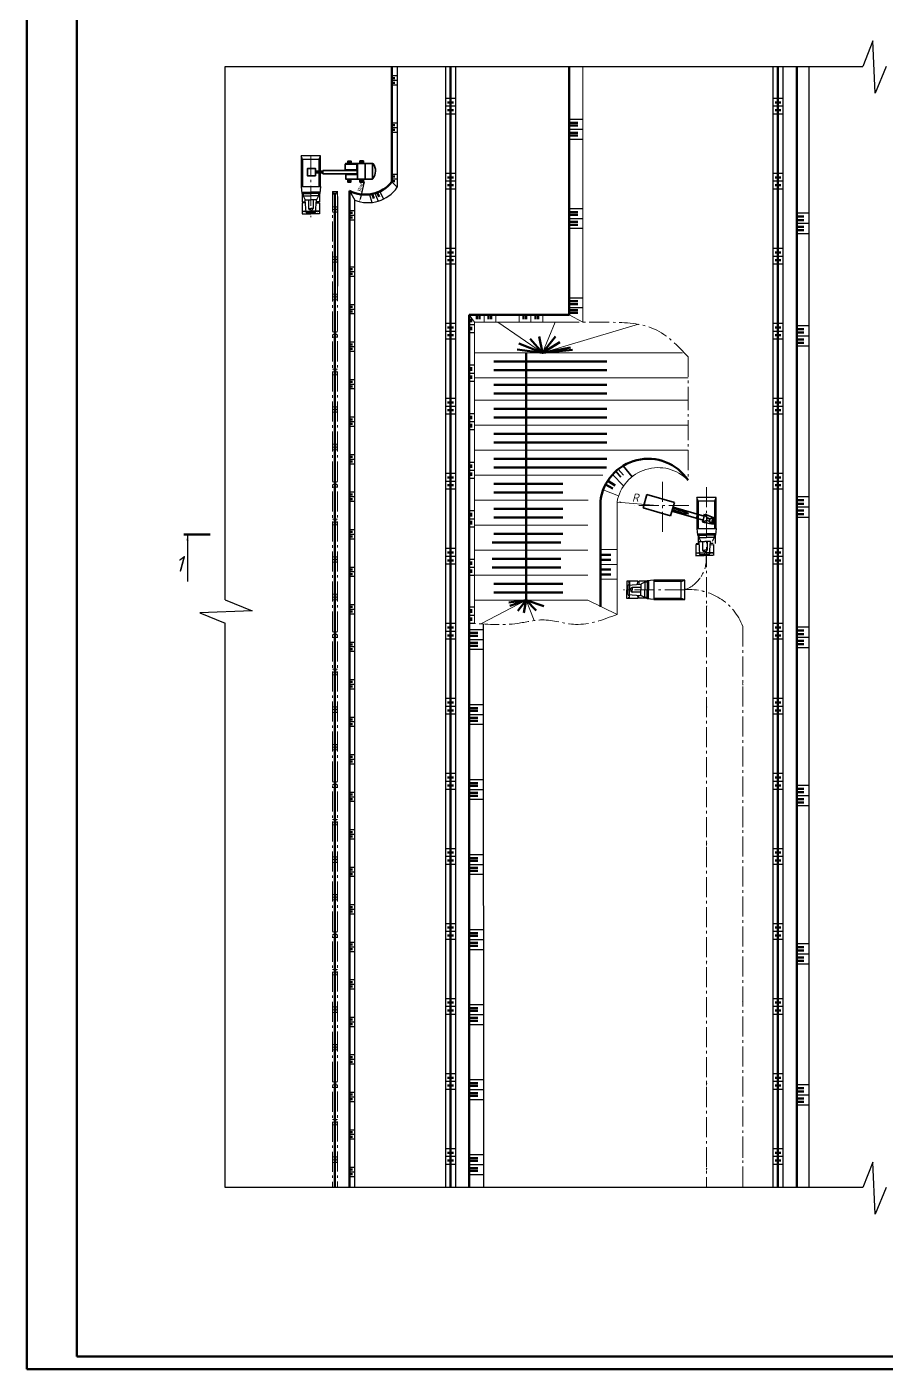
# Model space of a CAD drawing. Header units: millimetres. Extents: x 1555 to 5750, y -1109 to 1444.
# Drawn here: x 3302 to 3645, y -1109 to -572 of the extents above; entities that cross this region are included whole.
import ezdxf

# ---------------------------------------------------------------- set-up
doc = ezdxf.new("R2010")
doc.units = ezdxf.units.MM
doc.linetypes.add('gost6', pattern=[12, 8, -1.5, 1, -1.5])
doc.styles.add('GOST', font='GOST.shx', dxfattribs={"oblique": 15})
doc.dimstyles.new('ISO-25', dxfattribs={"dimtxt": 2.5, "dimasz": 2.5, "dimexe": 1.25, "dimexo": 0.625, "dimtad": 1, "dimtxsty": 'Standard', "dimcen": 2.5, "dimadec": 0, "dimazin": 0, "dimtfac": 1, "dimtmove": 0, "dimatfit": 3, "dimfxl": 1, "dimarcsym": 0})

# ---------------------------------------------------------------- blocks, each defined once
blk = doc.blocks.new('*D86')
at = {"color": 0, "lineweight": -2, "transparency": 16777216}
blk.add_line((3436.71, -634.27), (3435.04, -641.15), dxfattribs=at)
at = {"color": 0, "lineweight": 25, "transparency": 16777216}
blk.add_solid([(3434.88, -641.11), (3435.2, -641.19), (3434.8, -642.13)], dxfattribs=at)
at = {"layer": 'Defpoints', "color": 0, "lineweight": 25, "transparency": 16777216}
for p in [(3438.18, -628.25), (3434.8, -642.13)]:
    blk.add_point(p, dxfattribs=at)
at = {"color": 0, "transparency": 16777216, "insert": (3435.31, -636.12), "char_height": 1.6, "attachment_point": 5, "rotation": 76.3265}
blk.add_mtext('Rче', dxfattribs=at)

msp = doc.modelspace()

# ---------------------------------------------------------------- linework, layer by layer
at = {"color": 0}
for p, q in [((3301.8111, -267.9839), (3301.8111, -1108.9839)), ((3640.1756, -577.833), (3636.1134, -588.0403)), ((3641.0631, -598.7146), (3640.1756, -577.833)), ((3381.1799, -588.0403), (3636.1134, -588.0403)), ((3381.1799, -801.3494), (3381.1799, -588.0403)), ((3645.4423, -588.0403), (3641.0631, -598.7146)), ((3518.6158, -609.1869), (3524.1556, -609.1869)), ((3518.6158, -613.1454), (3524.1556, -613.1454)), ((3518.6158, -617.1039), (3524.1556, -617.1039)), ((3412.0543, -625.2928), (3411.5464, -623.8461)), ((3418.657, -625.2928), (3419.2039, -623.8461)), ((3411.5464, -636.1231), (3411.7982, -638.9034)), ((3411.7457, -638.3234), (3415.3752, -638.3234)), ((3419.0047, -638.3234), (3415.3752, -638.3234)), ((3419.2039, -636.1231), (3418.9522, -638.9034)), ((3411.7982, -638.9034), (3415.3752, -638.9034)), ((3411.8614, -642.6405), (3411.8614, -646.9372)), ((3413.192, -642.6652), (3411.8614, -642.6405)), ((3411.968, -638.9034), (3411.968, -642.1691)), ((3411.968, -642.1691), (3413.1569, -642.1691)), ((3412.3169, -638.9034), (3412.3169, -639.7723)), ((3412.3169, -639.7723), (3415.3752, -639.7723)), ((3412.3169, -639.7723), (3413.0995, -641.3576)), ((3413.4656, -646.5312), (3413.0995, -641.3576)), ((3413.0995, -641.3576), (3415.3752, -641.3576)), ((3414.4426, -641.3576), (3414.4426, -644.8303)), ((3418.9522, -638.9034), (3415.3752, -638.9034)), ((3418.4335, -639.7723), (3415.3752, -639.7723)), ((3417.6509, -641.3576), (3415.3752, -641.3576)), ((3416.3078, -641.3576), (3416.3078, -644.8303)), ((3417.2848, -646.5312), (3417.6509, -641.3576)), ((3417.5584, -642.6652), (3418.889, -642.6405)), ((3418.7824, -642.1691), (3417.5935, -642.1691)), ((3418.4335, -639.7723), (3417.6509, -641.3576)), ((3418.4335, -638.9034), (3418.4335, -639.7723)), ((3418.7824, -638.9034), (3418.7824, -642.1691)), ((3418.889, -642.6405), (3418.889, -646.9372)), ((3411.8612, -645.9634), (3413.4228, -645.9634)), ((3411.8614, -646.9372), (3415.3752, -646.9372)), ((3413.4228, -645.9634), (3415.3752, -645.9634)), ((3413.4656, -646.5312), (3415.3752, -646.5312)), ((3414.4426, -644.8303), (3415.3752, -644.8303)), ((3415.3752, -645.3344), (3414.8287, -645.3344)), ((3416.3078, -644.8303), (3415.3752, -644.8303)), ((3415.3752, -645.3344), (3415.9216, -645.3344)), ((3417.3276, -645.9634), (3415.3752, -645.9634)), ((3417.2848, -646.5312), (3415.3752, -646.5312)), ((3418.889, -646.9372), (3415.3752, -646.9372)), ((3418.8892, -645.9634), (3417.3276, -645.9634)), ((3518.6158, -644.8622), (3524.1556, -644.8622)), ((3518.6158, -648.8207), (3524.1556, -648.8207)), ((3518.6158, -652.7792), (3524.1556, -652.7792)), ((3518.6158, -680.5375), (3524.1556, -680.5375)), ((3518.6158, -684.496), (3524.1556, -684.496)), ((3478.6979, -691.2591), (3480.7512, -691.2591)), ((3478.6979, -694.4859), (3480.7512, -694.4859)), ((3478.6979, -707.4416), (3480.7512, -707.4416)), ((3478.6965, -710.6684), (3480.7498, -710.6684)), ((3478.6965, -713.8952), (3480.7498, -713.8952)), ((3478.6965, -726.8508), (3480.7498, -726.8508)), ((3478.6965, -730.0776), (3480.7498, -730.0776)), ((3478.6965, -733.3044), (3480.7498, -733.3044)), ((3478.6965, -746.2601), (3480.7498, -746.2601)), ((3478.6965, -749.4869), (3480.7498, -749.4869)), ((3478.6965, -752.7137), (3480.7498, -752.7137)), ((3570.2883, -761.9334), (3569.7804, -760.4867)), ((3576.8909, -761.9334), (3577.4379, -760.4867)), ((3478.6965, -765.6693), (3480.7498, -765.6693)), ((3478.6965, -768.8961), (3480.7498, -768.8961)), ((3478.6965, -772.1229), (3480.7498, -772.1229)), ((3569.7804, -772.7638), (3570.0322, -775.544)), ((3577.4379, -772.7638), (3577.1861, -775.544)), ((3569.9797, -774.964), (3573.6092, -774.964)), ((3570.0322, -775.544), (3573.6092, -775.544)), ((3570.202, -775.544), (3570.202, -778.8097)), ((3570.5509, -775.544), (3570.5509, -776.4129)), ((3570.5509, -776.4129), (3573.6092, -776.4129)), ((3570.5509, -776.4129), (3571.3335, -777.9982)), ((3570.9942, -783.1718), (3570.6281, -777.9982)), ((3570.6281, -777.9982), (3572.9038, -777.9982)), ((3571.9712, -777.9982), (3571.9712, -781.4709)), ((3575.1795, -777.9982), (3572.9038, -777.9982)), ((3577.2387, -774.964), (3573.6092, -774.964)), ((3577.1861, -775.544), (3573.6092, -775.544)), ((3576.6675, -776.4129), (3573.6092, -776.4129)), ((3573.8364, -777.9982), (3573.8364, -781.4709)), ((3574.8134, -783.1718), (3575.1795, -777.9982)), ((3576.6675, -776.4129), (3575.8848, -777.9982)), ((3576.6675, -775.544), (3576.6675, -776.4129)), ((3577.0163, -775.544), (3577.0163, -778.8097)), ((3569.1516, -783.5778), (3572.6654, -783.5778)), ((3569.3898, -782.604), (3570.9514, -782.604)), ((3569.39, -779.2811), (3569.39, -783.5778)), ((3570.7206, -779.3058), (3569.39, -779.2811)), ((3569.4966, -778.8097), (3570.6855, -778.8097)), ((3570.7558, -783.1718), (3572.6654, -783.1718)), ((3570.9514, -782.604), (3572.9038, -782.604)), ((3571.9712, -781.4709), (3572.9038, -781.4709)), ((3572.9038, -781.975), (3572.3573, -781.975)), ((3574.575, -783.1718), (3572.6654, -783.1718)), ((3576.1792, -783.5778), (3572.6654, -783.5778)), ((3573.8364, -781.4709), (3572.9038, -781.4709)), ((3572.9038, -781.975), (3573.4503, -781.975)), ((3574.8562, -782.604), (3572.9038, -782.604)), ((3576.4178, -782.604), (3574.8562, -782.604)), ((3575.087, -779.3058), (3576.4176, -779.2811)), ((3576.311, -778.8097), (3575.1221, -778.8097)), ((3576.4176, -779.2811), (3576.4176, -783.5778)), ((3478.6965, -785.0786), (3480.7498, -785.0786)), ((3478.6965, -788.3054), (3480.7498, -788.3054)), ((3478.6965, -791.5322), (3480.7498, -791.5322)), ((3541.7807, -793.8287), (3541.7807, -797.3424)), ((3546.0774, -793.8287), (3541.7807, -793.8287)), ((3542.7545, -793.8285), (3542.7545, -795.39)), ((3546.0527, -795.1593), (3546.0774, -793.8287)), ((3546.5487, -793.9353), (3546.5487, -795.1242)), ((3549.8145, -793.9353), (3546.5487, -793.9353)), ((3548.9456, -794.2841), (3547.3603, -795.0668)), ((3548.9456, -794.2841), (3548.9456, -797.3424)), ((3549.8145, -794.2841), (3548.9456, -794.2841)), ((3552.5947, -793.5137), (3549.8145, -793.7655)), ((3549.8145, -793.7655), (3549.8145, -797.3424)), ((3550.3944, -793.7129), (3550.3944, -797.3424)), ((3563.4251, -794.0216), (3564.8717, -793.5137)), ((3541.7807, -800.8562), (3541.7807, -797.3424)), ((3542.1866, -795.4328), (3547.3603, -795.0668)), ((3542.1866, -795.4328), (3542.1866, -797.3424)), ((3542.1866, -799.252), (3542.1866, -797.3424)), ((3542.1866, -799.252), (3547.3603, -799.6181)), ((3542.7545, -795.39), (3542.7545, -797.3424)), ((3542.7545, -799.2949), (3542.7545, -797.3424)), ((3542.7545, -800.8564), (3542.7545, -799.2949)), ((3543.3834, -797.3424), (3543.3834, -796.796)), ((3543.3834, -797.3424), (3543.3834, -797.8889)), ((3543.8875, -796.4098), (3543.8875, -797.3424)), ((3547.3603, -796.4098), (3543.8875, -796.4098)), ((3543.8875, -798.275), (3543.8875, -797.3424)), ((3547.3603, -798.275), (3543.8875, -798.275)), ((3546.0527, -799.5256), (3546.0774, -800.8562)), ((3546.5487, -800.7496), (3546.5487, -799.5607)), ((3547.3603, -795.0668), (3547.3603, -797.3424)), ((3547.3603, -799.6181), (3547.3603, -797.3424)), ((3548.9456, -800.4007), (3547.3603, -799.6181)), ((3548.9456, -800.4007), (3548.9456, -797.3424)), ((3549.8145, -800.9194), (3549.8145, -797.3424)), ((3550.3944, -800.9719), (3550.3944, -797.3424)), ((3381.1799, -801.3494), (3391.8542, -805.7286)), ((3478.6965, -804.1966), (3480.7498, -804.1966)), ((3546.0774, -800.8562), (3541.7807, -800.8562)), ((3549.8145, -800.7496), (3546.5487, -800.7496)), ((3549.8145, -800.4007), (3548.9456, -800.4007)), ((3552.5947, -801.1712), (3549.8145, -800.9194)), ((3563.4251, -800.6242), (3564.8717, -801.1712)), ((3391.8542, -805.7286), (3370.9726, -806.6161)), ((3370.9726, -806.6161), (3381.1799, -810.6783)), ((3478.6965, -807.4234), (3480.7498, -807.4234)), ((3381.1799, -1036.3567), (3381.1799, -810.6783)), ((3478.6965, -810.6501), (3480.7498, -810.6501)), ((3478.6965, -813.193), (3484.2363, -813.193)), ((3478.6663, -821.11), (3484.2061, -821.11)), ((3478.6814, -817.1515), (3484.2212, -817.1515)), ((3478.6814, -847.1515), (3484.2212, -847.1515)), ((3478.6965, -843.193), (3484.2363, -843.193)), ((3478.6663, -851.11), (3484.2061, -851.11)), ((3478.6965, -873.193), (3484.2363, -873.193)), ((3478.6814, -877.1515), (3484.2212, -877.1515)), ((3478.6663, -881.11), (3484.2061, -881.11)), ((3478.6965, -903.193), (3484.2363, -903.193)), ((3478.6663, -911.11), (3484.2061, -911.11)), ((3478.6814, -907.1515), (3484.2212, -907.1515)), ((3478.6965, -933.193), (3484.2363, -933.193)), ((3478.6814, -937.1515), (3484.2212, -937.1515)), ((3478.6663, -941.11), (3484.2061, -941.11)), ((3478.6965, -963.193), (3484.2363, -963.193)), ((3478.6663, -971.11), (3484.2061, -971.11)), ((3478.6814, -967.1515), (3484.2212, -967.1515)), ((3478.6814, -997.1515), (3484.2212, -997.1515)), ((3478.6965, -993.193), (3484.2363, -993.193)), ((3478.6663, -1001.11), (3484.2061, -1001.11)), ((3478.6965, -1023.193), (3484.2363, -1023.193)), ((3478.6814, -1027.1515), (3484.2212, -1027.1515)), ((3640.1756, -1026.1493), (3636.1134, -1036.3567)), ((3641.0631, -1047.0309), (3640.1756, -1026.1493)), ((3478.6663, -1031.11), (3484.2061, -1031.11)), ((3636.1134, -1036.3567), (3381.1799, -1036.3567)), ((3645.4423, -1036.3567), (3641.0631, -1047.0309)), ((3301.8111, -1108.9839), (3895.8111, -1108.9839))]:
    msp.add_line(p, q, dxfattribs=at)
at = {"color": 1, "lineweight": 50}
for p, q in [((3301.8111, -1108.9839), (3301.8111, -267.9839)), ((3895.8111, -1108.9839), (3301.8111, -1108.9839))]:
    msp.add_line(p, q, dxfattribs=at)
at = {"lineweight": 80}
for p, q in [((3321.8111, -1103.9839), (3321.8111, -272.9839)), ((3890.8111, -1103.9839), (3321.8111, -1103.9839))]:
    msp.add_line(p, q, dxfattribs=at)
at = {"color": 0, "lineweight": 60}
for p, q in [((3447.7971, -588.0403), (3447.7971, -634.1674)), ((3471.2366, -588.0403), (3471.2366, -1036.3567)), ((3518.6158, -588.0403), (3518.6158, -687.3527)), ((3602.1842, -588.0403), (3602.1842, -1036.3567)), ((3609.7694, -588.0403), (3609.7694, -1036.3567)), ((3449.0019, -592.7109), (3447.7971, -592.7109)), ((3449.0019, -594.5529), (3447.7971, -594.5529)), ((3470.081, -602.4281), (3472.3921, -602.4281)), ((3470.081, -605.5647), (3472.3921, -605.5647)), ((3601.0287, -602.4281), (3603.3397, -602.4281)), ((3601.0287, -605.5647), (3603.3397, -605.5647)), ((3449.0019, -611.6086), (3447.7971, -611.6086)), ((3518.6158, -610.5998), (3522.135, -610.5998)), ((3518.6158, -611.7325), (3522.135, -611.7325)), ((3449.0019, -613.4506), (3447.7971, -613.4506)), ((3518.6158, -614.5583), (3522.135, -614.5583)), ((3518.6158, -615.6909), (3522.135, -615.6909)), ((3449.0019, -632.0778), (3447.7971, -632.0778)), ((3470.081, -632.4281), (3472.3921, -632.4281)), ((3601.0287, -632.4281), (3603.3397, -632.4281)), ((3425.0164, -639.8911), (3425.0164, -638.6393)), ((3430.8292, -1036.3567), (3430.8292, -637.7789)), ((3441.9437, -638.4626), (3442.7071, -640.2626)), ((3449.0019, -633.8945), (3447.7971, -633.8945)), ((3470.081, -635.5647), (3472.3921, -635.5647)), ((3601.0287, -635.5647), (3603.3397, -635.5647)), ((3425.0164, -639.8911), (3425.0164, -1036.3567)), ((3439.9667, -639.0436), (3440.5372, -640.9325)), ((3425.5164, -644.7467), (3424.5164, -644.7467)), ((3425.5164, -645.8554), (3424.5164, -645.8554)), ((3432.034, -646.6334), (3430.8292, -646.6334)), ((3432.034, -648.4754), (3430.8292, -648.4754)), ((3518.6158, -646.2751), (3522.135, -646.2751)), ((3518.6158, -647.4078), (3522.135, -647.4078)), ((3609.7694, -648.1122), (3612.5827, -648.1122)), ((3518.6158, -650.2336), (3522.135, -650.2336)), ((3518.6158, -651.3663), (3522.135, -651.3663)), ((3609.7694, -649.4866), (3612.5827, -649.4866)), ((3609.7694, -652.2074), (3612.5827, -652.2074)), ((3609.7694, -653.5818), (3612.5827, -653.5818)), ((3425.5164, -664.7043), (3424.5164, -664.7043)), ((3470.081, -662.4281), (3472.3921, -662.4281)), ((3470.081, -665.5647), (3472.3921, -665.5647)), ((3601.0287, -662.4281), (3603.3397, -662.4281)), ((3601.0287, -665.5647), (3603.3397, -665.5647)), ((3425.5164, -665.813), (3424.5164, -665.813)), ((3432.034, -669.191), (3430.8292, -669.191)), ((3432.034, -671.033), (3430.8292, -671.033)), ((3425.5164, -679.7043), (3424.5164, -679.7043)), ((3425.5164, -680.813), (3424.5164, -680.813)), ((3432.034, -684.191), (3430.8292, -684.191)), ((3432.034, -686.033), (3430.8292, -686.033)), ((3518.6158, -681.9505), (3522.135, -681.9505)), ((3518.6158, -683.0831), (3522.135, -683.0831)), ((3518.6158, -685.5138), (3522.135, -685.5138)), ((3518.6158, -686.6464), (3522.135, -686.6464)), ((3478.6979, -715.9136), (3478.6979, -687.3527)), ((3478.6979, -687.3527), (3518.6158, -687.3527)), ((3479.8662, -689.3606), (3478.6979, -689.3606)), ((3479.8662, -689.9309), (3478.6979, -689.9309)), ((3481.7311, -687.3527), (3481.7311, -689.0938)), ((3482.8008, -687.3527), (3482.8008, -689.1325)), ((3486.4189, -687.3527), (3486.4189, -689.0938)), ((3487.4885, -687.3527), (3487.4885, -689.1325)), ((3500.4822, -687.3527), (3500.4822, -689.0938)), ((3501.5519, -687.3527), (3501.5519, -689.1325)), ((3505.17, -687.3527), (3505.17, -689.0938)), ((3506.2397, -687.3527), (3506.2397, -689.1325)), ((3425.5164, -694.7043), (3424.5164, -694.7043)), ((3425.5164, -695.813), (3424.5164, -695.813)), ((3470.081, -692.4281), (3472.3921, -692.4281)), ((3470.081, -695.5647), (3472.3921, -695.5647)), ((3479.8662, -692.5874), (3478.6979, -692.5874)), ((3479.8662, -693.1577), (3478.6979, -693.1577)), ((3508.0501, -702.543), (3503.0348, -696.9764)), ((3508.0501, -702.543), (3506.626, -696.07)), ((3508.0501, -702.543), (3513.1806, -696.109)), ((3601.0287, -692.4281), (3603.3397, -692.4281)), ((3601.0287, -695.5647), (3603.3397, -695.5647)), ((3609.7694, -693.1075), (3612.5827, -693.1075)), ((3609.7694, -694.4819), (3612.5827, -694.4819)), ((3609.7694, -697.2027), (3612.5827, -697.2027)), ((3432.034, -699.191), (3430.8292, -699.191)), ((3432.034, -701.033), (3430.8292, -701.033)), ((3508.0501, -702.543), (3497.9476, -701.3146)), ((3508.0501, -702.543), (3498.5506, -698.9051)), ((3501.5274, -702.543), (3501.5275, -715.9136)), ((3508.0501, -702.543), (3514.9754, -698.3394)), ((3508.0501, -702.543), (3519.2326, -700.5033)), ((3508.0501, -702.543), (3519.9746, -701.4468)), ((3609.7694, -698.577), (3612.5827, -698.577)), ((3488.569, -706.062), (3533.7406, -706.062)), ((3425.5164, -709.7043), (3424.5164, -709.7043)), ((3425.5164, -710.813), (3424.5164, -710.813)), ((3479.8648, -711.9966), (3478.6965, -711.9966)), ((3479.8648, -712.5669), (3478.6965, -712.5669)), ((3479.8662, -708.7698), (3478.6979, -708.7698)), ((3479.8662, -709.3401), (3478.6979, -709.3401)), ((3488.569, -709.5429), (3533.7406, -709.5429)), ((3432.034, -714.191), (3430.8292, -714.191)), ((3432.034, -716.033), (3430.8292, -716.033)), ((3478.6965, -1036.3567), (3478.6979, -715.9136)), ((3488.569, -718.8564), (3533.7406, -718.8564)), ((3488.57, -715.3755), (3533.7416, -715.3755)), ((3501.5275, -714.9813), (3501.5273, -801.4564)), ((3470.081, -722.4281), (3472.3921, -722.4281)), ((3601.0287, -722.4281), (3603.3397, -722.4281)), ((3425.5164, -724.7043), (3424.5164, -724.7043)), ((3425.5164, -725.813), (3424.5164, -725.813)), ((3432.034, -729.191), (3430.8292, -729.191)), ((3470.081, -725.5647), (3472.3921, -725.5647)), ((3479.8648, -728.1791), (3478.6965, -728.1791)), ((3479.8648, -728.7494), (3478.6965, -728.7494)), ((3488.569, -724.9755), (3533.7406, -724.9755)), ((3488.569, -728.4564), (3533.7406, -728.4564)), ((3601.0287, -725.5647), (3603.3397, -725.5647)), ((3432.034, -731.033), (3430.8292, -731.033)), ((3479.8648, -731.4059), (3478.6965, -731.4059)), ((3479.8648, -731.9762), (3478.6965, -731.9762)), ((3488.569, -734.9755), (3533.7406, -734.9755)), ((3425.5164, -739.7043), (3424.5164, -739.7043)), ((3488.569, -738.4564), (3533.7406, -738.4564)), ((3425.5164, -740.813), (3424.5164, -740.813)), ((3432.034, -744.191), (3430.8292, -744.191)), ((3432.034, -746.033), (3430.8292, -746.033)), ((3488.569, -744.9755), (3533.7406, -744.9755)), ((3479.8648, -747.5883), (3478.6965, -747.5883)), ((3479.8648, -748.1586), (3478.6965, -748.1586)), ((3479.8648, -750.8151), (3478.6965, -750.8151)), ((3479.8648, -751.3854), (3478.6965, -751.3854)), ((3488.569, -748.4564), (3533.6696, -748.4564)), ((3425.5164, -754.7043), (3424.5164, -754.7043)), ((3425.5164, -755.813), (3424.5164, -755.813)), ((3470.081, -752.4281), (3472.3921, -752.4281)), ((3470.081, -755.5647), (3472.3921, -755.5647)), ((3488.569, -754.9755), (3516.1124, -754.9755)), ((3533.2493, -755.223), (3536.2045, -756.8609)), ((3534.1371, -753.7005), (3537.0309, -755.606)), ((3601.0287, -752.4281), (3603.3397, -752.4281)), ((3601.0287, -755.5647), (3603.3397, -755.5647)), ((3432.034, -759.191), (3430.8292, -759.191)), ((3432.034, -761.033), (3430.8292, -761.033)), ((3488.569, -758.4564), (3516.1124, -758.4564)), ((3531.1815, -762.0036), (3531.1817, -804.1676)), ((3609.7694, -761.5631), (3612.5827, -761.5631)), ((3479.8648, -766.9976), (3478.6965, -766.9976)), ((3488.569, -764.9755), (3516.1124, -764.9755)), ((3572.9705, -767.0883), (3572.728, -767.913)), ((3609.7694, -762.9374), (3612.5827, -762.9374)), ((3609.7694, -765.6582), (3612.5827, -765.6582)), ((3609.7694, -767.0326), (3612.5827, -767.0326)), ((3425.5164, -769.7043), (3424.5164, -769.7043)), ((3425.5164, -770.813), (3424.5164, -770.813)), ((3479.8648, -767.5679), (3478.6965, -767.5679)), ((3479.8648, -770.2243), (3478.6965, -770.2243)), ((3479.8648, -770.7947), (3478.6965, -770.7947)), ((3488.569, -768.4564), (3516.1124, -768.4564)), ((3576.5539, -770.3032), (3576.4705, -770.5867)), ((3576.7111, -769.7687), (3576.6277, -770.0522)), ((3576.8618, -769.2564), (3576.7784, -769.5399)), ((3577.0189, -768.7219), (3576.9356, -769.0054)), ((3432.034, -774.191), (3430.8292, -774.191)), ((3432.034, -776.033), (3430.8292, -776.033)), ((3488.569, -774.9755), (3516.1124, -774.9755)), ((3470.081, -782.4281), (3472.3921, -782.4281)), ((3487.8637, -778.4564), (3515.4071, -778.4564)), ((3531.1816, -783.3414), (3535.3784, -783.3414)), ((3601.0287, -782.4281), (3603.3397, -782.4281)), ((3425.5164, -784.7043), (3424.5164, -784.7043)), ((3425.5164, -785.813), (3424.5164, -785.813)), ((3470.081, -785.5647), (3472.3921, -785.5647)), ((3479.8648, -786.4068), (3478.6965, -786.4068)), ((3479.8648, -786.9771), (3478.6965, -786.9771)), ((3487.8637, -784.9755), (3515.4071, -784.9755)), ((3487.8637, -788.4564), (3515.4071, -788.4564)), ((3531.1817, -785.3682), (3535.3784, -785.3682)), ((3601.0287, -785.5647), (3603.3397, -785.5647)), ((3432.034, -789.191), (3430.8292, -789.191)), ((3432.034, -791.033), (3430.8292, -791.033)), ((3479.8648, -789.6336), (3478.6965, -789.6336)), ((3479.8648, -790.2039), (3478.6965, -790.2039)), ((3531.1817, -789.256), (3535.3784, -789.256)), ((3531.1817, -791.2829), (3535.3784, -791.2828)), ((3425.5164, -799.7043), (3424.5164, -799.7043)), ((3488.569, -794.9755), (3516.1124, -794.9755)), ((3488.569, -798.4564), (3516.1124, -798.4564)), ((3425.5164, -800.813), (3424.5164, -800.813)), ((3432.034, -804.191), (3430.8292, -804.191)), ((3501.5274, -801.4563), (3494.5294, -802.3541)), ((3501.5273, -801.4564), (3494.9075, -803.7708)), ((3501.5282, -801.4573), (3498.1216, -805.7069)), ((3501.5282, -801.4573), (3500.5795, -806.5569)), ((3501.5273, -801.4564), (3505.4952, -805.5652)), ((3501.5278, -801.4564), (3508.5202, -803.8652)), ((3432.034, -806.033), (3430.8292, -806.033)), ((3479.8648, -805.5248), (3478.6965, -805.5248)), ((3479.8648, -806.0951), (3478.6965, -806.0951)), ((3479.8648, -808.7516), (3478.6965, -808.7516)), ((3479.8648, -809.3219), (3478.6965, -809.3219)), ((3425.5164, -814.7043), (3424.5164, -814.7043)), ((3425.5164, -815.813), (3424.5164, -815.813)), ((3470.081, -812.4281), (3472.3921, -812.4281)), ((3470.081, -815.5647), (3472.3921, -815.5647)), ((3478.6814, -815.7386), (3482.2006, -815.7386)), ((3478.6965, -814.606), (3482.2156, -814.606)), ((3601.0287, -812.4281), (3603.3397, -812.4281)), ((3601.0287, -815.5647), (3603.3397, -815.5647)), ((3609.7694, -813.6637), (3612.5827, -813.6637)), ((3609.7694, -815.038), (3612.5827, -815.038)), ((3432.034, -819.191), (3430.8292, -819.191)), ((3432.034, -821.033), (3430.8292, -821.033)), ((3478.6663, -819.6971), (3482.1855, -819.6971)), ((3478.6814, -818.5644), (3482.2006, -818.5644)), ((3609.7694, -817.7588), (3612.5827, -817.7588)), ((3609.7694, -819.1332), (3612.5827, -819.1332)), ((3425.5164, -829.7043), (3424.5164, -829.7043)), ((3425.5164, -830.813), (3424.5164, -830.813)), ((3432.034, -834.191), (3430.8292, -834.191)), ((3432.034, -836.033), (3430.8292, -836.033)), ((3470.081, -842.4281), (3472.3921, -842.4281)), ((3601.0287, -842.4281), (3603.3397, -842.4281)), ((3425.5164, -844.7043), (3424.5164, -844.7043)), ((3425.5164, -845.813), (3424.5164, -845.813)), ((3470.081, -845.5647), (3472.3921, -845.5647)), ((3478.6814, -845.7386), (3482.2006, -845.7386)), ((3478.6965, -844.606), (3482.2156, -844.606)), ((3601.0287, -845.5647), (3603.3397, -845.5647)), ((3432.034, -849.191), (3430.8292, -849.191)), ((3432.034, -851.033), (3430.8292, -851.033)), ((3478.6663, -849.6971), (3482.1855, -849.6971)), ((3478.6814, -848.5644), (3482.2006, -848.5644)), ((3425.5164, -859.7043), (3424.5164, -859.7043)), ((3425.5164, -860.813), (3424.5164, -860.813)), ((3432.034, -864.191), (3430.8292, -864.191)), ((3432.034, -866.033), (3430.8292, -866.033)), ((3425.5164, -874.7043), (3424.5164, -874.7043)), ((3470.081, -872.4281), (3472.3921, -872.4281)), ((3478.6965, -874.606), (3482.2156, -874.606)), ((3601.0287, -872.4281), (3603.3397, -872.4281)), ((3425.5164, -875.813), (3424.5164, -875.813)), ((3432.034, -879.191), (3430.8292, -879.191)), ((3470.081, -875.5647), (3472.3921, -875.5647)), ((3478.6663, -879.6971), (3482.1855, -879.6971)), ((3478.6814, -875.7386), (3482.2006, -875.7386)), ((3478.6814, -878.5644), (3482.2006, -878.5644)), ((3601.0287, -875.5647), (3603.3397, -875.5647)), ((3609.7694, -876.9289), (3612.5827, -876.9289)), ((3609.7694, -878.3033), (3612.5827, -878.3033)), ((3432.034, -881.033), (3430.8292, -881.033)), ((3609.7694, -881.0241), (3612.5827, -881.0241)), ((3609.7694, -882.3985), (3612.5827, -882.3985)), ((3425.5164, -889.7043), (3424.5164, -889.7043)), ((3425.5164, -890.813), (3424.5164, -890.813)), ((3432.034, -894.191), (3430.8292, -894.191)), ((3432.034, -896.033), (3430.8292, -896.033)), ((3425.5164, -904.7043), (3424.5164, -904.7043)), ((3425.5164, -905.813), (3424.5164, -905.813)), ((3470.081, -902.4281), (3472.3921, -902.4281)), ((3470.081, -905.5647), (3472.3921, -905.5647)), ((3478.6814, -905.7386), (3482.2006, -905.7386)), ((3478.6965, -904.606), (3482.2156, -904.606)), ((3601.0287, -902.4281), (3603.3397, -902.4281)), ((3601.0287, -905.5647), (3603.3397, -905.5647)), ((3432.034, -909.191), (3430.8292, -909.191)), ((3432.034, -911.033), (3430.8292, -911.033)), ((3478.6663, -909.6971), (3482.1855, -909.6971)), ((3478.6814, -908.5644), (3482.2006, -908.5644)), ((3425.5164, -919.7043), (3424.5164, -919.7043)), ((3425.5164, -920.813), (3424.5164, -920.813)), ((3432.034, -924.191), (3430.8292, -924.191)), ((3432.034, -926.033), (3430.8292, -926.033)), ((3470.081, -932.4281), (3472.3921, -932.4281)), ((3601.0287, -932.4281), (3603.3397, -932.4281)), ((3425.5164, -934.7043), (3424.5164, -934.7043)), ((3425.5164, -935.813), (3424.5164, -935.813)), ((3432.034, -939.191), (3430.8292, -939.191)), ((3470.081, -935.5647), (3472.3921, -935.5647)), ((3478.6814, -935.7386), (3482.2006, -935.7386)), ((3478.6814, -938.5644), (3482.2006, -938.5644)), ((3478.6965, -934.606), (3482.2156, -934.606)), ((3601.0287, -935.5647), (3603.3397, -935.5647)), ((3432.034, -941.033), (3430.8292, -941.033)), ((3478.6663, -939.6971), (3482.1855, -939.6971)), ((3609.7694, -940.2154), (3612.5827, -940.2154)), ((3609.7694, -941.5897), (3612.5827, -941.5897)), ((3609.7694, -944.3105), (3612.5827, -944.3105)), ((3425.5164, -949.7043), (3424.5164, -949.7043)), ((3609.7694, -945.6849), (3612.5827, -945.6849)), ((3425.5164, -950.813), (3424.5164, -950.813)), ((3432.034, -954.191), (3430.8292, -954.191)), ((3432.034, -956.033), (3430.8292, -956.033)), ((3425.5164, -964.7043), (3424.5164, -964.7043)), ((3425.5164, -965.813), (3424.5164, -965.813)), ((3470.081, -962.4281), (3472.3921, -962.4281)), ((3470.081, -965.5647), (3472.3921, -965.5647)), ((3478.6814, -965.7386), (3482.2006, -965.7386)), ((3478.6965, -964.606), (3482.2156, -964.606)), ((3601.0287, -962.4281), (3603.3397, -962.4281)), ((3601.0287, -965.5647), (3603.3397, -965.5647)), ((3432.034, -969.191), (3430.8292, -969.191)), ((3432.034, -971.033), (3430.8292, -971.033)), ((3478.6663, -969.6971), (3482.1855, -969.6971)), ((3478.6814, -968.5644), (3482.2006, -968.5644)), ((3425.5164, -979.7043), (3424.5164, -979.7043)), ((3425.5164, -980.813), (3424.5164, -980.813)), ((3432.034, -984.191), (3430.8292, -984.191)), ((3432.034, -986.033), (3430.8292, -986.033)), ((3470.081, -992.4281), (3472.3921, -992.4281)), ((3601.0287, -992.4281), (3603.3397, -992.4281)), ((3425.5164, -994.7043), (3424.5164, -994.7043)), ((3425.5164, -995.813), (3424.5164, -995.813)), ((3470.081, -995.5647), (3472.3921, -995.5647)), ((3478.6814, -995.7386), (3482.2006, -995.7386)), ((3478.6965, -994.606), (3482.2156, -994.606)), ((3601.0287, -995.5647), (3603.3397, -995.5647)), ((3609.7694, -996.5953), (3612.5827, -996.5953)), ((3609.7694, -997.9696), (3612.5827, -997.9696)), ((3432.034, -999.191), (3430.8292, -999.191)), ((3432.034, -1001.033), (3430.8292, -1001.033)), ((3478.6663, -999.6971), (3482.1855, -999.6971)), ((3478.6814, -998.5644), (3482.2006, -998.5644)), ((3609.7694, -1000.6904), (3612.5827, -1000.6904)), ((3609.7694, -1002.0648), (3612.5827, -1002.0648)), ((3425.5164, -1009.7043), (3424.5164, -1009.7043)), ((3425.5164, -1010.813), (3424.5164, -1010.813)), ((3432.034, -1014.191), (3430.8292, -1014.191)), ((3432.034, -1016.033), (3430.8292, -1016.033)), ((3425.5164, -1024.7043), (3424.5164, -1024.7043)), ((3470.081, -1022.4281), (3472.3921, -1022.4281)), ((3478.6965, -1024.606), (3482.2156, -1024.606)), ((3601.0287, -1022.4281), (3603.3397, -1022.4281)), ((3425.5164, -1025.813), (3424.5164, -1025.813)), ((3432.034, -1029.191), (3430.8292, -1029.191)), ((3470.081, -1025.5647), (3472.3921, -1025.5647)), ((3478.6663, -1029.6971), (3482.1855, -1029.6971)), ((3478.6814, -1025.7386), (3482.2006, -1025.7386)), ((3478.6814, -1028.5644), (3482.2006, -1028.5644)), ((3601.0287, -1025.5647), (3603.3397, -1025.5647)), ((3432.034, -1031.033), (3430.8292, -1031.033))]:
    msp.add_line(p, q, dxfattribs=at)
at = {"color": 0, "linetype": 'Continuous'}
for p, q in [((3449.913, -588.0403), (3449.913, -636.3851)), ((3469.2366, -588.0403), (3469.2366, -1036.3567)), ((3473.2366, -588.0403), (3473.2366, -1036.3567)), ((3600.1842, -588.0403), (3600.1842, -1036.3567)), ((3604.1842, -588.0403), (3604.1842, -1036.3567)), ((3614.5778, -588.0403), (3614.5778, -1036.3567)), ((3447.7971, -591.7456), (3449.913, -591.7456)), ((3447.7971, -593.5876), (3449.913, -593.5876)), ((3447.7971, -595.4296), (3449.913, -595.4296)), ((3469.2366, -600.7254), (3473.2366, -600.7254)), ((3600.1842, -600.7254), (3604.1842, -600.7254)), ((3469.2366, -603.8621), (3473.2366, -603.8621)), ((3600.1842, -603.8621), (3604.1842, -603.8621)), ((3447.7971, -610.6433), (3449.913, -610.6433)), ((3469.2366, -606.9987), (3473.2366, -606.9987)), ((3600.1842, -606.9987), (3604.1842, -606.9987)), ((3447.7971, -612.4853), (3449.913, -612.4853)), ((3447.7971, -614.3272), (3449.913, -614.3272)), ((3447.7971, -631.1125), (3449.913, -631.1125)), ((3447.7971, -632.9545), (3449.913, -632.9545)), ((3469.2366, -630.7254), (3473.2366, -630.7254)), ((3600.1842, -630.7254), (3604.1842, -630.7254)), ((3424.0164, -638.041), (3425.0164, -639.8911)), ((3424.0164, -638.041), (3426.0164, -638.041)), ((3425.0164, -639.8911), (3426.0164, -637.9832)), ((3430.8292, -637.7789), (3432.9451, -641.5359)), ((3442.9034, -638.0565), (3444.3769, -641.114)), ((3447.7971, -633.566), (3447.7971, -633.566)), ((3447.7971, -634.1674), (3449.913, -636.3851)), ((3469.2366, -633.8621), (3473.2366, -633.8621)), ((3469.2366, -636.9987), (3473.2366, -636.9987)), ((3600.1842, -633.8621), (3604.1842, -633.8621)), ((3600.1842, -636.9987), (3604.1842, -636.9987)), ((3425.0164, -639.8911), (3424.5164, -638.9661)), ((3426.0164, -640.1072), (3426.0164, -675.9621)), ((3432.9451, -1036.3567), (3432.9451, -641.5359)), ((3438.8904, -639.2277), (3439.7806, -642.4396)), ((3440.9309, -638.8011), (3442.3257, -641.9141)), ((3430.8292, -645.6681), (3432.9451, -645.6681)), ((3430.8292, -647.5101), (3432.9451, -647.5101)), ((3430.8292, -649.3521), (3432.9451, -649.3521)), ((3609.7694, -646.6471), (3614.5778, -646.6471)), ((3609.7694, -650.7422), (3614.5778, -650.7422)), ((3609.7694, -654.8374), (3614.5778, -654.8374)), ((3469.2366, -660.7254), (3473.2366, -660.7254)), ((3469.2366, -663.8621), (3473.2366, -663.8621)), ((3600.1842, -660.7254), (3604.1842, -660.7254)), ((3600.1842, -663.8621), (3604.1842, -663.8621)), ((3430.8292, -668.2257), (3432.9451, -668.2257)), ((3430.8292, -670.0677), (3432.9451, -670.0677)), ((3469.2366, -666.9987), (3473.2366, -666.9987)), ((3600.1842, -666.9987), (3604.1842, -666.9987)), ((3430.8292, -671.9096), (3432.9451, -671.9096)), ((3430.8292, -683.2257), (3432.9451, -683.2257)), ((3430.8292, -685.0677), (3432.9451, -685.0677)), ((3430.8292, -686.9096), (3432.9451, -686.9096)), ((3469.2366, -690.7254), (3473.2366, -690.7254)), ((3600.1842, -690.7254), (3604.1842, -690.7254)), ((3609.7694, -691.6423), (3614.5778, -691.6423)), ((3469.2366, -693.8621), (3473.2366, -693.8621)), ((3469.2366, -696.9987), (3473.2366, -696.9987)), ((3600.1842, -693.8621), (3604.1842, -693.8621)), ((3600.1842, -696.9987), (3604.1842, -696.9987)), ((3609.7694, -695.7375), (3614.5778, -695.7375)), ((3430.8292, -698.2257), (3432.9451, -698.2257)), ((3430.8292, -700.0677), (3432.9451, -700.0677)), ((3430.8292, -701.9096), (3432.9451, -701.9096)), ((3609.7694, -699.8326), (3614.5778, -699.8326)), ((3430.8292, -713.2257), (3432.9451, -713.2257)), ((3430.8292, -715.0677), (3432.9451, -715.0677)), ((3430.8292, -716.9096), (3432.9451, -716.9096)), ((3469.2366, -720.7254), (3473.2366, -720.7254)), ((3469.2366, -723.8621), (3473.2366, -723.8621)), ((3600.1842, -720.7254), (3604.1842, -720.7254)), ((3600.1842, -723.8621), (3604.1842, -723.8621)), ((3430.8292, -728.2257), (3432.9451, -728.2257)), ((3469.2366, -726.9987), (3473.2366, -726.9987)), ((3600.1842, -726.9987), (3604.1842, -726.9987)), ((3430.8292, -730.0677), (3432.9451, -730.0677)), ((3430.8292, -731.9096), (3432.9451, -731.9096)), ((3430.8292, -743.2257), (3432.9451, -743.2257)), ((3430.8292, -745.0677), (3432.9451, -745.0677)), ((3430.8292, -746.9096), (3432.9451, -746.9096)), ((3469.2366, -750.7254), (3473.2366, -750.7254)), ((3600.1842, -750.7254), (3604.1842, -750.7254)), ((3469.2366, -753.8621), (3473.2366, -753.8621)), ((3600.1842, -753.8621), (3604.1842, -753.8621)), ((3430.8292, -758.2257), (3432.9451, -758.2257)), ((3430.8292, -760.0677), (3432.9451, -760.0677)), ((3430.8292, -761.9096), (3432.9451, -761.9096)), ((3469.2366, -756.9987), (3473.2366, -756.9987)), ((3600.1842, -756.9987), (3604.1842, -756.9987)), ((3609.7694, -760.0979), (3614.5778, -760.0979)), ((3609.7694, -764.193), (3614.5778, -764.193)), ((3609.7694, -768.2882), (3614.5778, -768.2882)), ((3430.8292, -773.2257), (3432.9451, -773.2257)), ((3430.8292, -775.0677), (3432.9451, -775.0677)), ((3430.8292, -776.9096), (3432.9451, -776.9096)), ((3469.2366, -780.7254), (3473.2366, -780.7254)), ((3600.1842, -780.7254), (3604.1842, -780.7254)), ((3430.8292, -788.2257), (3432.9451, -788.2257)), ((3469.2366, -783.8621), (3473.2366, -783.8621)), ((3469.2366, -786.9987), (3473.2366, -786.9987)), ((3600.1842, -783.8621), (3604.1842, -783.8621)), ((3600.1842, -786.9987), (3604.1842, -786.9987)), ((3430.8292, -790.0677), (3432.9451, -790.0677)), ((3430.8292, -791.9096), (3432.9451, -791.9096)), ((3430.8292, -803.2257), (3432.9451, -803.2257)), ((3430.8292, -805.0677), (3432.9451, -805.0677)), ((3430.8292, -806.9096), (3432.9451, -806.9096)), ((3469.2366, -810.7254), (3473.2366, -810.7254)), ((3469.2366, -813.8621), (3473.2366, -813.8621)), ((3484.2241, -811.0083), (3484.4525, -1036.3567)), ((3600.1842, -810.7254), (3604.1842, -810.7254)), ((3600.1842, -813.8621), (3604.1842, -813.8621)), ((3609.7694, -812.1985), (3614.5778, -812.1985)), ((3430.8292, -818.2257), (3432.9451, -818.2257)), ((3430.8292, -820.0677), (3432.9451, -820.0677)), ((3469.2366, -816.9987), (3473.2366, -816.9987)), ((3600.1842, -816.9987), (3604.1842, -816.9987)), ((3609.7694, -816.2937), (3614.5778, -816.2937)), ((3609.7694, -820.3888), (3614.5778, -820.3888)), ((3430.8292, -821.9096), (3432.9451, -821.9096)), ((3430.8292, -833.2257), (3432.9451, -833.2257)), ((3430.8292, -835.0677), (3432.9451, -835.0677)), ((3430.8292, -836.9096), (3432.9451, -836.9096)), ((3469.2366, -840.7254), (3473.2366, -840.7254)), ((3600.1842, -840.7254), (3604.1842, -840.7254)), ((3469.2366, -843.8621), (3473.2366, -843.8621)), ((3469.2366, -846.9987), (3473.2366, -846.9987)), ((3600.1842, -843.8621), (3604.1842, -843.8621)), ((3600.1842, -846.9987), (3604.1842, -846.9987)), ((3430.8292, -848.2257), (3432.9451, -848.2257)), ((3430.8292, -850.0677), (3432.9451, -850.0677)), ((3430.8292, -851.9096), (3432.9451, -851.9096)), ((3430.8292, -863.2257), (3432.9451, -863.2257)), ((3430.8292, -865.0677), (3432.9451, -865.0677)), ((3430.8292, -866.9096), (3432.9451, -866.9096)), ((3469.2366, -870.7254), (3473.2366, -870.7254)), ((3469.2366, -873.8621), (3473.2366, -873.8621)), ((3600.1842, -870.7254), (3604.1842, -870.7254)), ((3600.1842, -873.8621), (3604.1842, -873.8621)), ((3430.8292, -878.2257), (3432.9451, -878.2257)), ((3430.8292, -880.0677), (3432.9451, -880.0677)), ((3469.2366, -876.9987), (3473.2366, -876.9987)), ((3600.1842, -876.9987), (3604.1842, -876.9987)), ((3609.7694, -875.4638), (3614.5778, -875.4638)), ((3609.7694, -879.5589), (3614.5778, -879.5589)), ((3430.8292, -881.9096), (3432.9451, -881.9096)), ((3609.7694, -883.6541), (3614.5778, -883.6541)), ((3430.8292, -893.2257), (3432.9451, -893.2257)), ((3430.8292, -895.0677), (3432.9451, -895.0677)), ((3430.8292, -896.9096), (3432.9451, -896.9096)), ((3469.2366, -900.7254), (3473.2366, -900.7254)), ((3600.1842, -900.7254), (3604.1842, -900.7254)), ((3469.2366, -903.8621), (3473.2366, -903.8621)), ((3469.2366, -906.9987), (3473.2366, -906.9987)), ((3600.1842, -903.8621), (3604.1842, -903.8621)), ((3600.1842, -906.9987), (3604.1842, -906.9987)), ((3430.8292, -908.2257), (3432.9451, -908.2257)), ((3430.8292, -910.0677), (3432.9451, -910.0677)), ((3430.8292, -911.9096), (3432.9451, -911.9096)), ((3430.8292, -923.2257), (3432.9451, -923.2257)), ((3430.8292, -925.0677), (3432.9451, -925.0677)), ((3430.8292, -926.9096), (3432.9451, -926.9096)), ((3469.2366, -930.7254), (3473.2366, -930.7254)), ((3469.2366, -933.8621), (3473.2366, -933.8621)), ((3600.1842, -930.7254), (3604.1842, -930.7254)), ((3600.1842, -933.8621), (3604.1842, -933.8621)), ((3430.8292, -938.2257), (3432.9451, -938.2257)), ((3469.2366, -936.9987), (3473.2366, -936.9987)), ((3600.1842, -936.9987), (3604.1842, -936.9987)), ((3609.7694, -938.7502), (3614.5778, -938.7502)), ((3430.8292, -940.0677), (3432.9451, -940.0677)), ((3430.8292, -941.9096), (3432.9451, -941.9096)), ((3609.7694, -942.8453), (3614.5778, -942.8453)), ((3609.7694, -946.9405), (3614.5778, -946.9405)), ((3430.8292, -953.2257), (3432.9451, -953.2257)), ((3430.8292, -955.0677), (3432.9451, -955.0677)), ((3430.8292, -956.9096), (3432.9451, -956.9096)), ((3469.2366, -960.7254), (3473.2366, -960.7254)), ((3600.1842, -960.7254), (3604.1842, -960.7254)), ((3469.2366, -963.8621), (3473.2366, -963.8621)), ((3600.1842, -963.8621), (3604.1842, -963.8621)), ((3430.8292, -968.2257), (3432.9451, -968.2257)), ((3430.8292, -970.0677), (3432.9451, -970.0677)), ((3469.2366, -966.9987), (3473.2366, -966.9987)), ((3600.1842, -966.9987), (3604.1842, -966.9987)), ((3430.8292, -971.9096), (3432.9451, -971.9096)), ((3430.8292, -983.2257), (3432.9451, -983.2257)), ((3430.8292, -985.0677), (3432.9451, -985.0677)), ((3430.8292, -986.9096), (3432.9451, -986.9096)), ((3469.2366, -990.7254), (3473.2366, -990.7254)), ((3600.1842, -990.7254), (3604.1842, -990.7254)), ((3430.8292, -998.2257), (3432.9451, -998.2257)), ((3469.2366, -993.8621), (3473.2366, -993.8621)), ((3469.2366, -996.9987), (3473.2366, -996.9987)), ((3600.1842, -993.8621), (3604.1842, -993.8621)), ((3600.1842, -996.9987), (3604.1842, -996.9987)), ((3609.7694, -995.1301), (3614.5778, -995.1301)), ((3430.8292, -1000.0677), (3432.9451, -1000.0677)), ((3430.8292, -1001.9096), (3432.9451, -1001.9096)), ((3609.7694, -999.2252), (3614.5778, -999.2252)), ((3609.7694, -1003.3204), (3614.5778, -1003.3204)), ((3430.8292, -1013.2257), (3432.9451, -1013.2257)), ((3430.8292, -1015.0677), (3432.9451, -1015.0677)), ((3430.8292, -1016.9096), (3432.9451, -1016.9096)), ((3469.2366, -1020.7254), (3473.2366, -1020.7254)), ((3469.2366, -1023.8621), (3473.2366, -1023.8621)), ((3600.1842, -1020.7254), (3604.1842, -1020.7254)), ((3600.1842, -1023.8621), (3604.1842, -1023.8621)), ((3430.8292, -1028.2257), (3432.9451, -1028.2257)), ((3430.8292, -1030.0677), (3432.9451, -1030.0677)), ((3469.2366, -1026.9987), (3473.2366, -1026.9987)), ((3600.1842, -1026.9987), (3604.1842, -1026.9987)), ((3430.8292, -1031.9096), (3432.9451, -1031.9096))]:
    msp.add_line(p, q, dxfattribs=at)
at = {"color": 0, "lineweight": 20}
for p, q in [((3524.1556, -588.0403), (3524.1556, -690.3527)), ((3424.0164, -644.1766), (3426.0164, -644.1766)), ((3424.0164, -645.2854), (3426.0164, -645.2854)), ((3424.0164, -646.3941), (3426.0164, -646.3941)), ((3424.0164, -664.1342), (3426.0164, -664.1342)), ((3424.0164, -665.243), (3426.0164, -665.243)), ((3424.0164, -666.3517), (3426.0164, -666.3517)), ((3424.0164, -679.1342), (3426.0164, -679.1342)), ((3424.0164, -680.243), (3426.0164, -680.243)), ((3424.0164, -681.3517), (3426.0164, -681.3517)), ((3480.7996, -690.3527), (3478.6979, -687.3527)), ((3480.7996, -690.3527), (3518.8877, -690.3527)), ((3480.7996, -690.3527), (3480.7996, -715.9136)), ((3484.6587, -687.3527), (3484.6587, -690.3527)), ((3489.3465, -687.3527), (3489.3465, -690.3527)), ((3508.0501, -702.543), (3490.1307, -690.3527)), ((3498.7221, -687.3527), (3498.7221, -690.3527)), ((3503.4099, -687.3527), (3503.4099, -690.3527)), ((3508.0501, -702.543), (3513.0187, -690.3527)), ((3508.0501, -702.543), (3546.3988, -691.0988)), ((3508.0977, -687.3527), (3508.0977, -690.3527)), ((3518.6158, -687.3527), (3524.1556, -690.3527)), ((3424.0164, -694.1342), (3426.0164, -694.1342)), ((3424.0164, -695.243), (3426.0164, -695.243)), ((3424.0164, -696.3517), (3426.0164, -696.3517)), ((3564.0398, -702.5427), (3480.7996, -702.5431)), ((3424.0164, -709.1342), (3426.0164, -709.1342)), ((3424.0164, -710.243), (3426.0164, -710.243)), ((3424.0164, -711.3517), (3426.0164, -711.3517)), ((3566.2917, -712.5427), (3480.7996, -712.5431)), ((3480.7982, -810.767), (3480.7996, -715.9136)), ((3424.0164, -724.1342), (3426.0164, -724.1342)), ((3566.2236, -721.4561), (3480.7982, -721.4566)), ((3424.0164, -725.243), (3426.0164, -725.243)), ((3424.0164, -726.3517), (3426.0164, -726.3517)), ((3566.2236, -731.4561), (3480.7982, -731.4566)), ((3424.0164, -739.1342), (3426.0164, -739.1342)), ((3424.0164, -740.243), (3426.0164, -740.243)), ((3424.0164, -741.3517), (3426.0164, -741.3517)), ((3566.2236, -741.4561), (3480.7982, -741.4566)), ((3532.1251, -751.4563), (3480.7982, -751.4566)), ((3536.0585, -751.2051), (3540.4526, -755.7979)), ((3424.0164, -754.1342), (3426.0164, -754.1342)), ((3424.0164, -755.243), (3426.0164, -755.243)), ((3424.0164, -756.3517), (3426.0164, -756.3517)), ((3526.2884, -761.4563), (3480.7982, -761.4566)), ((3532.2787, -757.3975), (3538.4521, -759.8112)), ((3537.8236, -762.2494), (3537.8236, -807.1833)), ((3553.9724, -763.6899), (3537.8236, -762.2494)), ((3424.0164, -769.1342), (3426.0164, -769.1342)), ((3424.0164, -770.243), (3426.0164, -770.243)), ((3424.0164, -771.3517), (3426.0164, -771.3517)), ((3526.156, -771.4563), (3480.7982, -771.4566)), ((3526.1561, -781.4563), (3480.7982, -781.4566)), ((3531.1816, -781.2585), (3537.8236, -781.2585)), ((3424.0164, -784.1342), (3426.0164, -784.1342)), ((3424.0164, -785.243), (3426.0164, -785.243)), ((3424.0164, -786.3517), (3426.0164, -786.3517)), ((3531.1816, -787.1732), (3537.8236, -787.1732)), ((3526.1561, -791.4563), (3480.7982, -791.4566)), ((3531.1817, -793.0879), (3537.8236, -793.0879)), ((3424.0164, -799.1342), (3426.0164, -799.1342)), ((3424.0164, -800.243), (3426.0164, -800.243)), ((3424.0164, -801.3517), (3426.0164, -801.3517)), ((3526.1562, -801.4563), (3480.7982, -801.4566)), ((3501.5274, -801.4563), (3483.6067, -810.7669)), ((3501.5278, -801.4564), (3504.6592, -809.6212)), ((3526.1562, -801.4564), (3537.8236, -807.1833)), ((3424.0164, -814.1342), (3426.0164, -814.1342)), ((3424.0164, -815.243), (3426.0164, -815.243)), ((3424.0164, -816.3517), (3426.0164, -816.3517)), ((3424.0164, -829.1342), (3426.0164, -829.1342)), ((3424.0164, -830.243), (3426.0164, -830.243)), ((3424.0164, -831.3517), (3426.0164, -831.3517)), ((3424.0164, -844.1342), (3426.0164, -844.1342)), ((3424.0164, -845.243), (3426.0164, -845.243)), ((3424.0164, -846.3517), (3426.0164, -846.3517)), ((3424.0164, -859.1342), (3426.0164, -859.1342)), ((3424.0164, -860.243), (3426.0164, -860.243)), ((3424.0164, -861.3517), (3426.0164, -861.3517)), ((3424.0164, -874.1342), (3426.0164, -874.1342)), ((3424.0164, -875.243), (3426.0164, -875.243)), ((3424.0164, -876.3517), (3426.0164, -876.3517)), ((3424.0164, -889.1342), (3426.0164, -889.1342)), ((3424.0164, -890.243), (3426.0164, -890.243)), ((3424.0164, -891.3517), (3426.0164, -891.3517)), ((3424.0164, -904.1342), (3426.0164, -904.1342)), ((3424.0164, -905.243), (3426.0164, -905.243)), ((3424.0164, -906.3517), (3426.0164, -906.3517)), ((3424.0164, -919.1342), (3426.0164, -919.1342)), ((3424.0164, -920.243), (3426.0164, -920.243)), ((3424.0164, -921.3517), (3426.0164, -921.3517)), ((3424.0164, -934.1342), (3426.0164, -934.1342)), ((3424.0164, -935.243), (3426.0164, -935.243)), ((3424.0164, -936.3517), (3426.0164, -936.3517)), ((3424.0164, -949.1342), (3426.0164, -949.1342)), ((3424.0164, -950.243), (3426.0164, -950.243)), ((3424.0164, -951.3517), (3426.0164, -951.3517)), ((3424.0164, -964.1342), (3426.0164, -964.1342)), ((3424.0164, -965.243), (3426.0164, -965.243)), ((3424.0164, -966.3517), (3426.0164, -966.3517)), ((3424.0164, -979.1342), (3426.0164, -979.1342)), ((3424.0164, -980.243), (3426.0164, -980.243)), ((3424.0164, -981.3517), (3426.0164, -981.3517)), ((3424.0164, -994.1342), (3426.0164, -994.1342)), ((3424.0164, -995.243), (3426.0164, -995.243)), ((3424.0164, -996.3517), (3426.0164, -996.3517)), ((3424.0164, -1009.1342), (3426.0164, -1009.1342)), ((3424.0164, -1010.243), (3426.0164, -1010.243)), ((3424.0164, -1011.3517), (3426.0164, -1011.3517)), ((3424.0164, -1024.1342), (3426.0164, -1024.1342)), ((3424.0164, -1025.243), (3426.0164, -1025.243)), ((3424.0164, -1026.3517), (3426.0164, -1026.3517))]:
    msp.add_line(p, q, dxfattribs=at)
at = {"color": 0, "linetype": 'gost6', "lineweight": 20}
for p, q in [((3415.3752, -623.8461), (3415.3752, -648.2688)), ((3424.0164, -638.041), (3424.0164, -1036.3567)), ((3426.0164, -637.9832), (3426.0164, -1036.3567)), ((3566.2917, -704.1796), (3566.2917, -717.5505)), ((3566.2917, -717.5505), (3566.2236, -753.5303)), ((3555.9687, -754.2072), (3555.9687, -775.1677)), ((3573.6092, -756.2526), (3573.6092, -1036.3567)), ((3566.4888, -763.6899), (3544.972, -763.6899)), ((3564.8717, -797.3424), (3540.4491, -797.3424)), ((3588.1009, -811.9918), (3588.1009, -1036.3567))]:
    msp.add_line(p, q, dxfattribs=at)
at = {"color": 0, "lineweight": 35}
for p, q in [((3430.1849, -626.215), (3431.4917, -626.215)), ((3430.1849, -626.5778), (3431.4675, -626.5778)), ((3433.9996, -633.103), (3433.9996, -626.751)), ((3435.025, -626.1183), (3436.3802, -626.1425)), ((3435.025, -626.4811), (3436.3802, -626.4811)), ((3437.0764, -633.069), (3437.0764, -626.8347)), ((3434.0079, -631.2247), (3429.3442, -631.2247)), ((3430.1123, -633.5677), (3431.4191, -633.5918)), ((3430.1365, -634.0514), (3431.4433, -634.0756)), ((3435.025, -633.4709), (3436.4286, -633.4709)), ((3435.025, -633.9304), (3436.4044, -633.9546)), ((3548.2254, -764.5093), (3549.7967, -759.1661)), ((3549.7967, -759.1661), (3560.7947, -762.4004)), ((3559.2233, -767.7436), (3548.2254, -764.5093)), ((3560.7947, -762.4004), (3559.2233, -767.7436)), ((3559.7739, -765.8716), (3572.2494, -769.5405)), ((3559.9161, -765.3881), (3564.6315, -766.7748)), ((3560.102, -764.756), (3564.8174, -766.1427)), ((3560.2442, -764.2724), (3572.7094, -767.9383)), ((3562.4597, -765.4493), (3562.2738, -766.0815)), ((3564.6315, -766.7748), (3566.2789, -767.0031)), ((3564.8174, -766.1427), (3566.3261, -766.8426)), ((3566.3169, -766.8736), (3566.2692, -767.034)), ((3570.0173, -767.0966), (3569.547, -768.6958)), ((3572.9705, -767.0883), (3576.331, -768.4443)), ((3573.8885, -768.6073), (3572.9705, -767.0883)), ((3572.2577, -769.5122), (3572.0151, -770.337)), ((3573.5862, -769.5742), (3572.0151, -770.337)), ((3572.0151, -770.337), (3576.3034, -771.1551)), ((3572.7229, -767.8923), (3572.2526, -769.4915)), ((3573.5862, -769.5742), (3573.8885, -768.6073)), ((3574.7071, -769.9038), (3573.5862, -769.5742)), ((3573.8885, -768.6073), (3574.9929, -768.932)), ((3574.9929, -768.932), (3574.7071, -769.9038)), ((3574.7071, -769.9038), (3575.5747, -771.016)), ((3574.9929, -768.932), (3576.331, -768.4443)), ((3576.331, -768.4443), (3575.5747, -771.016)), ((3576.4705, -770.5867), (3575.7153, -770.538)), ((3575.7153, -770.538), (3576.4032, -770.8156)), ((3575.8659, -770.0256), (3576.5539, -770.3032)), ((3576.6277, -770.0522), (3575.8724, -770.0035)), ((3576.7784, -769.5399), (3576.0231, -769.4911)), ((3576.0231, -769.4911), (3576.7111, -769.7687)), ((3576.1738, -768.9788), (3576.8618, -769.2564)), ((3576.9356, -769.0054), (3576.1803, -768.9566)), ((3576.4032, -770.8156), (3576.3034, -771.1551)), ((3576.331, -768.4443), (3577.0189, -768.7219))]:
    msp.add_line(p, q, dxfattribs=at)
at = {"color": 0, "linetype": 'Continuous', "lineweight": 35}
for p, q in [((3422.2729, -629.6344), (3420.1345, -629.6344)), ((3420.1345, -630.9549), (3420.1345, -629.6344)), ((3422.2729, -630.9549), (3420.1345, -630.9549)), ((3537.362, -749.9044), (3539.3256, -752.2936)), ((3538.2821, -749.1217), (3540.3501, -751.4772)), ((3540.3129, -747.7064), (3543.8464, -752.134))]:
    msp.add_line(p, q, dxfattribs=at)
at = {"color": 0, "lineweight": 100}
msp.add_line((3375.1038, -775.1677), (3364.627, -775.1677), dxfattribs=at)
at = {"color": 0}
for points in [[(3411.5464, -623.8461), (3411.5464, -636.1231), (3419.2039, -636.1231), (3419.2039, -623.8461)], [(3412.0543, -625.2928), (3412.0543, -636.1231), (3418.657, -636.1231), (3418.657, -625.2928)], [(3569.7804, -760.4867), (3569.7804, -772.7638), (3577.4379, -772.7638), (3577.4379, -760.4867)], [(3570.2883, -761.9334), (3570.2883, -772.7638), (3576.8909, -772.7638), (3576.8909, -761.9334)], [(3564.8717, -793.5137), (3552.5947, -793.5137), (3552.5947, -801.1712), (3564.8717, -801.1712)], [(3563.4251, -794.0216), (3552.5947, -794.0216), (3552.5947, -800.6242), (3563.4251, -800.6242)]]:
    msp.add_lwpolyline(points, close=True, dxfattribs=at)
at = {"color": 0, "lineweight": 35}
for points in [[(3433.7661, -629.4295), (3429.1715, -629.4295), (3429.1715, -627.1164), (3433.7661, -627.1164)], [(3430.1909, -626.8141), (3431.4937, -626.8141), (3431.4937, -625.8951), (3430.1909, -625.8951)], [(3435.0225, -626.8397), (3436.3781, -626.8397), (3436.3781, -625.8613), (3435.0225, -625.8613)], [(3417.2441, -631.7756), (3414.0233, -631.7756), (3414.0233, -628.887), (3417.2441, -628.887)], [(3420.1345, -630.6202), (3417.2441, -630.6202), (3417.2441, -629.9599), (3420.1345, -629.9599)], [(3430.1143, -633.0938), (3431.4171, -633.0938), (3431.4171, -634.3191), (3430.1143, -634.3191)], [(3435.0188, -633.0938), (3436.3982, -633.0938), (3436.3982, -634.3191), (3435.0188, -634.3191)]]:
    msp.add_lwpolyline(points, close=True, dxfattribs=at)
for points in [[(3429.348, -627.1204), (3429.348, -626.8141), (3440.0765, -626.8141), (3440.0765, -633.0938), (3429.348, -633.0938), (3429.348, -630.9549)], [(3422.2729, -630.9549), (3433.9172, -630.9549), (3433.9172, -629.6344), (3422.2729, -629.6344)]]:
    msp.add_lwpolyline(points, dxfattribs=at)
msp.add_arc((3436.3714, -629.902), 4.8699, 319.433647, 39.037542, dxfattribs=at)
at = {"color": 0, "lineweight": 60}
for centre, radius, start, end in [((3437.1452, -625.7872), 13.5533, 242.224548, 321.806774), ((3550.236, -764.1087), 19.1704, 33.491101, 173.695453)]:
    msp.add_arc(centre, radius, start, end, dxfattribs=at)
at = {"color": 0, "linetype": 'Continuous'}
msp.add_arc((3438.1786, -628.2528), 14.2769, 248.495969, 325.277006, dxfattribs=at)
at = {"color": 0}
for centre, radius, start, end in [((3412.7435, -646.3686), 0.4052, 5.969953, 174.862114), ((3415.1013, -644.7257), 0.6669, 189.027184, 245.881405), ((3415.6491, -644.7257), 0.6669, 294.118595, 350.972816), ((3418.0068, -646.3686), 0.4052, 5.137886, 174.030047), ((3570.2721, -783.0092), 0.4052, 5.969953, 174.862114), ((3572.6299, -781.3663), 0.6669, 189.027184, 245.881405), ((3573.1777, -781.3663), 0.6669, 294.118595, 350.972816), ((3575.5355, -783.0092), 0.4052, 5.137886, 174.030047), ((3542.3493, -794.7108), 0.4052, 275.969953, 84.862114), ((3542.3493, -799.9741), 0.4052, 275.137886, 84.030047), ((3543.9922, -797.0685), 0.6669, 99.027184, 155.881405), ((3543.9922, -797.6164), 0.6669, 204.118595, 260.972816)]:
    msp.add_arc(centre, radius, start, end, dxfattribs=at)
at = {"color": 0, "lineweight": 20}
msp.add_arc((3554.264, -765.1875), 16.7009, 44.266221, 169.867648, dxfattribs=at)
at = {"color": 0, "linetype": 'gost6', "lineweight": 20}
for centre, radius, start, end in [((3560.4817, -785.1256), 12.9817, 289.765468, 6.847678), ((3566.8555, -819.9386), 22.683, 20.508237, 95.017308)]:
    msp.add_arc(centre, radius, start, end, dxfattribs=at)
for points in [[(3566.2917, -704.1796), (3552.7889, -693.0826), (3535.0809, -690.3527), (3518.8877, -690.3527)], [(3537.8236, -807.1833), (3521.2238, -811.163), (3507.8501, -809.3812), (3498.0426, -810.767), (3480.7982, -810.767)]]:
    msp.add_spline(points, degree=3, dxfattribs=at)
at = {"color": 0}
for points in [[(3539.4047, -762.618), (3537.825, -762.2495), (3539.4388, -762.0857)], [(3571.2394, -791.936), (3572.2289, -790.6507), (3571.7097, -792.1874)], [(3572.5244, -798.2848), (3571.0381, -797.6352), (3572.6547, -797.7676)], [(3573.9073, -803.7503), (3573.6092, -805.3447), (3573.3741, -803.7398)], [(3587.8501, -814.2391), (3588.1009, -812.6365), (3588.3834, -814.2338)], [(3587.8501, -835.5972), (3588.1009, -833.9946), (3588.3834, -835.5919)], [(3573.9073, -844.087), (3573.6092, -845.6814), (3573.3741, -844.0765)], [(3587.8501, -892.2626), (3588.1009, -890.66), (3588.3834, -892.2573)], [(3573.9073, -898.7976), (3573.6092, -900.3921), (3573.3741, -898.7871)], [(3573.9073, -945.7085), (3573.6092, -947.3029), (3573.3741, -945.698)], [(3587.8501, -962.1067), (3588.1009, -960.5042), (3588.3834, -962.1015)], [(3573.9073, -994.5972), (3573.6092, -996.1917), (3573.3741, -994.5867)], [(3587.8501, -1024.5641), (3588.1009, -1022.9616), (3588.3834, -1024.5589)], [(3573.9073, -1028.5534), (3573.6092, -1030.1479), (3573.3741, -1028.5429)]]:
    msp.add_solid(points, dxfattribs=at)

# ---------------------------------------------------------------- texts
at = {"color": 0, "lineweight": 20, "insert": (3543.8296, -758.896), "char_height": 3.2, "width": 5.181484, "attachment_point": 1, "style": 'GOST'}
msp.add_mtext('{\\fISOCPEUR|b0|i0|c0|p34;R}', dxfattribs=at)
at = {"color": 0, "lineweight": 20, "insert": (3361.2496, -783.8588), "char_height": 6.25, "width": 8.2112, "attachment_point": 1}
msp.add_mtext('{\\fISOCPEUR|b0|i1|c0|p34;1}', dxfattribs=at)

# ---------------------------------------------------------------- dimensions: what is measured, and where the dimension line sits
at = {"color": 0}
dim = msp.add_radius_dim(center=(3438.1786, -628.2528), mpoint=(3434.8037, -642.1251), text='Rче', dimstyle='ISO-25', override={"dimscale": 0.2, "dimtxt": 8, "dimasz": 5}, dxfattribs=at)
dim.commit()
dim.dimension.update_dxf_attribs({"geometry": '*D86', "text_midpoint": (3436.2114, -636.3386), "dimtype": 164})

# ---------------------------------------------------------------- leaders
at = {"color": 0, "lineweight": 20}
msp.add_leader([(3366.0717, -775.1677), (3366.0717, -794.0739)], dimstyle='ISO-25', override={"dimgap": 0.625, "dimtad": 0}, dxfattribs=at)

doc.saveas('drawing.dxf')
